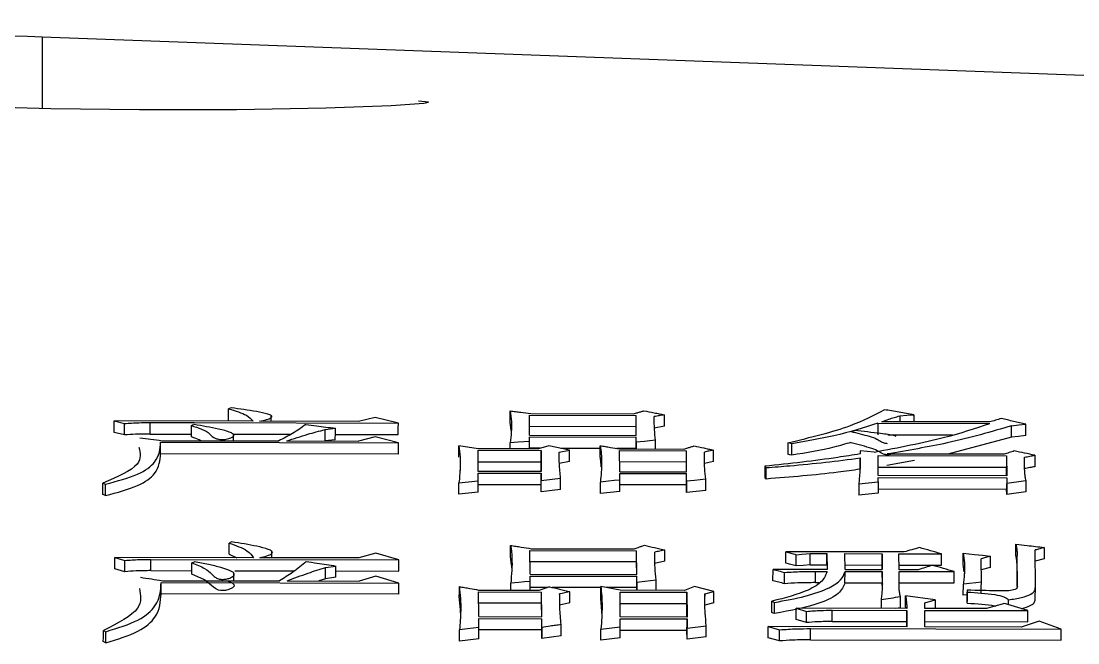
# Model space of a CAD drawing. Header units: millimetres. Extents: x 2384 to 4064, y 886 to 2074.
# Drawn here: x 2770.06 to 2778.95, y 1877.55 to 1882.78 of the extents above; entities that cross this region are included whole.
import ezdxf

# ---------------------------------------------------------------- set-up
doc = ezdxf.new("R2010")
doc.units = ezdxf.units.MM

msp = doc.modelspace()

# ---------------------------------------------------------------- linework, layer by layer
at = {"color": 7, "linetype": 'Continuous', "lineweight": 25}
for p, q in [((2770.2408, 1882.6485), (2770.2397, 1882.048)), ((2770.2408, 1882.6485), (2785.5559, 1882.0849)), ((2773.4903, 1882.099), (2773.4079, 1882.1077)), ((2771.8302, 1879.5284), (2771.8086, 1879.5207)), ((2771.8084, 1879.4242), (2771.8086, 1879.5207)), ((2772.1673, 1879.4159), (2772.1674, 1879.4635)), ((2773.0421, 1879.4484), (2772.9016, 1879.4146)), ((2773.237, 1879.4008), (2773.0421, 1879.4484)), ((2774.3401, 1879.4668), (2775.2379, 1879.4651)), ((2774.3408, 1879.2978), (2774.3401, 1879.4668)), ((2774.3508, 1879.4797), (2775.2162, 1879.4781)), ((2775.2377, 1879.3687), (2775.2379, 1879.4651)), ((2775.2386, 1879.2961), (2775.2379, 1879.4651)), ((2777.4554, 1879.461), (2777.4553, 1879.4113)), ((2777.5744, 1879.4711), (2777.5743, 1879.4111)), ((2770.8461, 1879.3221), (2770.8463, 1879.4184)), ((2770.8463, 1879.4184), (2770.933, 1879.3972)), ((2772.0146, 1879.4162), (2770.8463, 1879.4184)), ((2770.9327, 1879.3009), (2770.933, 1879.3972)), ((2771.149, 1879.3084), (2771.1493, 1879.4047)), ((2771.1493, 1879.4047), (2771.5157, 1879.404)), ((2771.4954, 1879.284), (2771.4956, 1879.3803)), ((2771.5196, 1879.404), (2773.237, 1879.4008)), ((2772.9016, 1879.4146), (2772.0687, 1879.4161)), ((2772.6207, 1879.3464), (2772.7071, 1879.3569)), ((2774.1855, 1879.3393), (2774.1774, 1879.4069)), ((2775.2377, 1879.3687), (2774.3398, 1879.3704)), ((2775.238, 1879.2961), (2775.2377, 1879.3687)), ((2775.4756, 1879.3734), (2775.3892, 1879.358)), ((2777.2717, 1879.3985), (2777.2715, 1879.3022)), ((2777.2717, 1879.3985), (2778.2129, 1879.3968)), ((2778.2129, 1879.4099), (2777.3042, 1879.4116)), ((2778.3965, 1879.2817), (2778.3968, 1879.378)), ((2770.9327, 1879.3009), (2770.8461, 1879.3221)), ((2771.149, 1879.3084), (2771.4954, 1879.3077)), ((2771.8498, 1879.2514), (2771.8499, 1879.3054)), ((2771.8506, 1879.3071), (2772.334, 1879.3062)), ((2772.6204, 1879.2501), (2772.6207, 1879.3464)), ((2772.707, 1879.3055), (2773.2368, 1879.3045)), ((2773.0428, 1879.2842), (2772.9023, 1879.2494)), ((2773.2377, 1879.2353), (2773.0428, 1879.2842)), ((2774.3408, 1879.2978), (2775.2386, 1879.2961)), ((2774.3408, 1879.2844), (2775.2387, 1879.2827)), ((2774.341, 1879.2467), (2774.3408, 1879.2844)), ((2775.2389, 1879.2396), (2775.2387, 1879.2827)), ((2777.3543, 1879.302), (2777.899, 1879.301)), ((2778.3966, 1879.2817), (2777.861, 1879.1394)), ((2771.2363, 1879.1429), (2771.2365, 1879.239)), ((2771.2365, 1879.239), (2773.2377, 1879.2353)), ((2771.2473, 1879.2525), (2772.2316, 1879.2507)), ((2772.2965, 1879.2505), (2772.9023, 1879.2494)), ((2772.7069, 1879.2606), (2772.6204, 1879.2501)), ((2773.9086, 1879.1851), (2773.7462, 1879.2099)), ((2774.417, 1879.1841), (2773.9086, 1879.1851)), ((2774.1787, 1879.1846), (2774.1788, 1879.2335)), ((2774.3409, 1879.1843), (2774.341, 1879.2467)), ((2774.431, 1879.1881), (2774.3409, 1879.1882)), ((2774.5034, 1879.2085), (2774.417, 1879.1841)), ((2774.6766, 1879.1727), (2774.5034, 1879.2085)), ((2774.5902, 1879.1565), (2774.6766, 1879.1727)), ((2774.936, 1879.1871), (2774.6038, 1879.1878)), ((2775.2385, 1879.1866), (2775.0748, 1879.1869)), ((2775.0985, 1879.1829), (2775.6393, 1879.1818)), ((2775.2385, 1879.1826), (2775.2385, 1879.1866)), ((2775.2389, 1879.2396), (2775.2387, 1879.1826)), ((2775.4009, 1879.1823), (2775.4011, 1879.2555)), ((2776.5153, 1879.2346), (2776.515, 1879.1384)), ((2776.5475, 1879.1303), (2776.5477, 1879.2264)), ((2773.2375, 1879.1392), (2771.2363, 1879.1429)), ((2773.9086, 1879.1714), (2774.4387, 1879.1704)), ((2773.9093, 1878.994), (2773.9086, 1879.1714)), ((2774.4387, 1879.1704), (2774.4394, 1878.993)), ((2775.0985, 1879.1692), (2775.661, 1879.1682)), ((2775.0992, 1878.9917), (2775.0985, 1879.1692)), ((2775.6608, 1879.0721), (2775.661, 1879.1682)), ((2775.6617, 1878.9907), (2775.661, 1879.1682)), ((2775.8125, 1879.137), (2775.8125, 1879.1569)), ((2775.8128, 1879.0711), (2775.8125, 1879.137)), ((2777.1213, 1879.1682), (2777.1214, 1879.1408)), ((2777.1213, 1879.1682), (2777.1213, 1879.1407)), ((2777.1216, 1879.1077), (2777.1214, 1879.0118)), ((2777.1219, 1879.0188), (2777.1216, 1879.1077)), ((2777.2729, 1879.1267), (2778.3547, 1879.1247)), ((2777.2736, 1878.9595), (2777.2729, 1879.1267)), ((2777.5791, 1879.0869), (2777.3483, 1879.0444)), ((2778.333, 1879.1385), (2777.3486, 1879.1403)), ((2778.3547, 1879.1247), (2778.3544, 1879.0287)), ((2778.3547, 1879.1247), (2778.3553, 1878.9575)), ((2778.5066, 1879.0078), (2778.5062, 1879.1134)), ((2773.7551, 1879.0049), (2773.7553, 1878.9985)), ((2773.9084, 1879.0754), (2774.4384, 1879.0744)), ((2774.4388, 1878.993), (2774.4384, 1879.0744)), ((2774.6764, 1879.0767), (2774.5899, 1879.0605)), ((2775.6608, 1879.0721), (2775.0983, 1879.0732)), ((2775.6611, 1878.9907), (2775.6608, 1879.0721)), ((2775.8879, 1879.0772), (2775.8123, 1879.0609)), ((2776.3214, 1879.0371), (2776.3212, 1878.9412)), ((2776.332, 1878.93), (2776.3322, 1879.0259)), ((2777.2727, 1879.0308), (2778.3544, 1879.0287)), ((2778.3547, 1878.9575), (2778.3544, 1879.0287)), ((2773.7474, 1878.898), (2773.9096, 1878.9148)), ((2773.7551, 1878.9892), (2773.7548, 1878.9858)), ((2774.4394, 1878.993), (2773.9093, 1878.994)), ((2773.9094, 1878.9799), (2774.4394, 1878.9789)), ((2773.9096, 1878.9148), (2773.9094, 1878.9799)), ((2774.4394, 1878.9789), (2774.4397, 1878.9166)), ((2774.4394, 1878.8209), (2774.4397, 1878.9166)), ((2774.4397, 1878.9166), (2774.6018, 1878.9362)), ((2775.0992, 1878.9917), (2775.6617, 1878.9907)), ((2775.0993, 1878.9777), (2775.6618, 1878.9766)), ((2775.0995, 1878.9211), (2775.0993, 1878.9777)), ((2775.662, 1878.9115), (2775.6618, 1878.9766)), ((2775.662, 1878.9115), (2775.6618, 1878.8158)), ((2775.824, 1878.8325), (2775.8242, 1878.9283)), ((2778.3553, 1878.9575), (2777.2736, 1878.9595)), ((2777.2738, 1878.9057), (2777.2736, 1878.81)), ((2777.2737, 1878.9425), (2778.3554, 1878.9405)), ((2777.2738, 1878.9057), (2777.2737, 1878.9425)), ((2778.3554, 1878.9405), (2778.3552, 1878.8448)), ((2778.3554, 1878.9405), (2778.3556, 1878.8951)), ((2778.5177, 1878.9175), (2778.5175, 1878.8218)), ((2770.7511, 1878.895), (2770.7727, 1878.8864)), ((2773.7472, 1878.8023), (2773.7474, 1878.898)), ((2773.9094, 1878.8191), (2773.7472, 1878.8023)), ((2773.9095, 1878.8841), (2774.4392, 1878.8831)), ((2774.4394, 1878.8209), (2774.4392, 1878.8831)), ((2774.6016, 1878.8405), (2774.4394, 1878.8209)), ((2774.9371, 1878.8086), (2774.9373, 1878.9043)), ((2775.0993, 1878.8254), (2774.9371, 1878.8086)), ((2775.6615, 1878.8808), (2775.0994, 1878.8819)), ((2775.6618, 1878.8158), (2775.6615, 1878.8808)), ((2775.824, 1878.8325), (2775.6618, 1878.8158)), ((2777.2737, 1878.8468), (2778.3552, 1878.8448)), ((2778.3553, 1878.7994), (2778.3552, 1878.8448)), ((2770.7725, 1878.7908), (2770.7508, 1878.7994)), ((2771.8127, 1878.2967), (2771.8129, 1878.3917)), ((2771.8345, 1878.4008), (2771.8129, 1878.3917)), ((2771.8127, 1878.2967), (2771.8785, 1878.2684)), ((2772.1716, 1878.2678), (2772.1717, 1878.3241)), ((2773.0464, 1878.3065), (2772.9059, 1878.2665)), ((2773.2413, 1878.2503), (2773.0464, 1878.3065)), ((2774.3444, 1878.3287), (2775.2422, 1878.327)), ((2774.345, 1878.1292), (2774.3444, 1878.3287)), ((2774.3551, 1878.3441), (2775.2205, 1878.3425)), ((2775.242, 1878.2321), (2775.2422, 1878.327)), ((2775.2429, 1878.1275), (2775.2422, 1878.327)), ((2776.4968, 1878.2236), (2776.497, 1878.3185)), ((2777.4922, 1878.3167), (2776.497, 1878.3185)), ((2776.5834, 1878.1988), (2776.5837, 1878.2937)), ((2776.7026, 1878.3027), (2776.8432, 1878.3025)), ((2776.8432, 1878.3025), (2776.8437, 1878.1686)), ((2776.9947, 1878.3022), (2777.3084, 1878.3016)), ((2776.9951, 1878.1683), (2776.9947, 1878.3022)), ((2777.3082, 1878.2067), (2777.3084, 1878.3016)), ((2777.3084, 1878.3016), (2777.3088, 1878.1677)), ((2777.449, 1878.3013), (2777.806, 1878.3007)), ((2777.4494, 1878.1675), (2777.449, 1878.3013)), ((2777.8057, 1878.2058), (2777.806, 1878.3007)), ((2777.9896, 1878.2116), (2777.9899, 1878.3065)), ((2778.444, 1878.1922), (2778.4442, 1878.2871)), ((2778.4451, 1878.0264), (2778.4442, 1878.2871)), ((2778.5965, 1878.0197), (2778.5955, 1878.3331)), ((2770.8504, 1878.1755), (2770.8506, 1878.2703)), ((2770.8506, 1878.2703), (2770.9372, 1878.2453)), ((2772.0189, 1878.2681), (2770.8506, 1878.2703)), ((2770.937, 1878.1505), (2770.9372, 1878.2453)), ((2771.1533, 1878.1594), (2771.1535, 1878.2542)), ((2771.1535, 1878.2542), (2773.2413, 1878.2503)), ((2771.4996, 1878.1307), (2771.4998, 1878.2255)), ((2772.9059, 1878.2665), (2772.073, 1878.268)), ((2772.6249, 1878.1859), (2772.7114, 1878.1983)), ((2774.189, 1878.2048), (2774.1817, 1878.277)), ((2775.242, 1878.2321), (2774.3442, 1878.2338)), ((2775.2423, 1878.1275), (2775.242, 1878.2321)), ((2775.4799, 1878.2378), (2775.3935, 1878.2195)), ((2776.7024, 1878.2078), (2776.843, 1878.2076)), ((2776.9945, 1878.2073), (2777.3082, 1878.2067)), ((2777.3083, 1878.1677), (2777.3082, 1878.2067)), ((2777.4488, 1878.2064), (2777.8057, 1878.2058)), ((2777.9964, 1878.1492), (2777.9896, 1878.2116)), ((2778.1421, 1878.062), (2778.1414, 1878.2598)), ((2778.6709, 1878.2595), (2778.5953, 1878.2381)), ((2770.937, 1878.1505), (2770.8504, 1878.1755)), ((2771.1533, 1878.1594), (2771.4997, 1878.1587)), ((2771.8529, 1878.0737), (2771.853, 1878.1395)), ((2771.8603, 1878.1581), (2772.3638, 1878.1571)), ((2772.6247, 1878.0912), (2772.6249, 1878.1859)), ((2772.7113, 1878.1565), (2773.2411, 1878.1555)), ((2773.047, 1878.1127), (2772.9065, 1878.0718)), ((2773.2419, 1878.0552), (2773.047, 1878.1127)), ((2774.345, 1878.1292), (2775.2429, 1878.1275)), ((2774.3451, 1878.1134), (2775.2429, 1878.1118)), ((2774.3452, 1878.0691), (2774.3451, 1878.1134)), ((2775.2431, 1878.061), (2775.2429, 1878.1118)), ((2776.3891, 1878.0747), (2776.3894, 1878.1695)), ((2776.8437, 1878.1686), (2776.3894, 1878.1695)), ((2776.4866, 1878.0494), (2776.4868, 1878.1441)), ((2776.7461, 1878.0584), (2776.7464, 1878.1531)), ((2776.7464, 1878.1531), (2776.8437, 1878.1529)), ((2776.9949, 1878.0579), (2776.9951, 1878.1526)), ((2776.9951, 1878.1683), (2777.3088, 1878.1677)), ((2776.9951, 1878.1526), (2777.3089, 1878.152)), ((2777.3089, 1878.152), (2777.3086, 1878.0573)), ((2777.3092, 1878.0476), (2777.3089, 1878.152)), ((2777.6117, 1878.1672), (2777.4494, 1878.1675)), ((2777.4495, 1878.1518), (2777.9146, 1878.1509)), ((2777.4498, 1878.0474), (2777.4495, 1878.1518)), ((2778.2169, 1878.1865), (2778.1412, 1878.165)), ((2778.4445, 1878.0252), (2778.444, 1878.1922)), ((2771.2405, 1877.9644), (2771.2407, 1878.059)), ((2771.2407, 1878.059), (2773.2419, 1878.0552)), ((2771.2515, 1878.0748), (2772.2358, 1878.073)), ((2772.3008, 1878.0729), (2772.9065, 1878.0718)), ((2772.6247, 1878.0912), (2772.5678, 1878.0724)), ((2772.7112, 1878.1035), (2772.6247, 1878.0912)), ((2774.1829, 1877.996), (2774.183, 1878.0535)), ((2774.345, 1877.9957), (2774.3452, 1878.0691)), ((2774.4905, 1878.0185), (2774.3451, 1878.0188)), ((2774.9403, 1878.0177), (2774.5313, 1878.0184)), ((2775.1027, 1877.9943), (2774.9403, 1878.0266)), ((2775.2427, 1878.0171), (2774.9854, 1878.0176)), ((2775.2428, 1877.994), (2775.2427, 1878.0171)), ((2775.2431, 1878.061), (2775.2429, 1877.994)), ((2775.4051, 1877.9937), (2775.4053, 1878.0798)), ((2775.73, 1878.0251), (2775.6435, 1877.9933)), ((2775.8923, 1877.9832), (2775.73, 1878.0251)), ((2776.7461, 1878.0584), (2776.7789, 1878.0583)), ((2776.9949, 1878.0579), (2777.3086, 1878.0573)), ((2777.3087, 1878.0351), (2777.3086, 1878.0573)), ((2777.4493, 1878.0571), (2777.9144, 1878.0562)), ((2777.9905, 1877.9518), (2777.9907, 1878.0464)), ((2778.5963, 1877.9252), (2778.5965, 1878.0197)), ((2773.2417, 1877.9607), (2771.2405, 1877.9644)), ((2773.9128, 1877.9965), (2774.4212, 1877.9955)), ((2773.9128, 1877.9805), (2774.4428, 1877.9795)), ((2773.9134, 1877.7726), (2773.9128, 1877.9805)), ((2774.4426, 1877.885), (2774.4428, 1877.9795)), ((2774.4435, 1877.7716), (2774.4428, 1877.9795)), ((2775.6435, 1877.9933), (2775.1027, 1877.9943)), ((2775.1027, 1877.9782), (2775.6652, 1877.9772)), ((2775.1033, 1877.7704), (2775.1027, 1877.9782)), ((2775.6652, 1877.9772), (2775.6658, 1877.7693)), ((2775.8167, 1877.9641), (2775.8166, 1877.9459)), ((2775.817, 1877.8612), (2775.8166, 1877.9459)), ((2775.8167, 1877.9641), (2775.8923, 1877.9832)), ((2777.7531, 1877.9153), (2777.5042, 1877.948)), ((2778.0232, 1877.9552), (2777.9905, 1877.9518)), ((2778.0233, 1877.9952), (2778.0231, 1877.9007)), ((2778.0231, 1877.8847), (2778.0233, 1877.9792)), ((2778.0233, 1877.9952), (2778.0233, 1877.9792)), ((2774.4426, 1877.885), (2773.9126, 1877.886)), ((2774.443, 1877.7716), (2774.4426, 1877.885)), ((2774.6806, 1877.8878), (2774.5941, 1877.8687)), ((2775.1025, 1877.8838), (2775.665, 1877.8827)), ((2775.6653, 1877.7693), (2775.665, 1877.8827)), ((2775.8921, 1877.8887), (2775.8165, 1877.8696)), ((2776.3791, 1877.8073), (2776.3794, 1877.9017)), ((2776.5848, 1877.7486), (2776.5851, 1877.8429)), ((2776.5851, 1877.8429), (2776.6717, 1877.8166)), ((2777.5154, 1877.8411), (2776.5851, 1877.8429)), ((2777.2988, 1877.9162), (2777.2986, 1877.8415)), ((2777.4607, 1877.8472), (2777.4229, 1877.8413)), ((2777.504, 1877.8536), (2777.5061, 1877.8411)), ((2777.6667, 1877.8896), (2777.7531, 1877.9153)), ((2777.6668, 1877.8408), (2777.6667, 1877.8896)), ((2778.186, 1877.8399), (2777.6668, 1877.8408)), ((2777.7531, 1877.9153), (2777.7529, 1877.8407)), ((2778.0231, 1877.8847), (2778.0231, 1877.9007)), ((2778.3373, 1877.8819), (2778.186, 1877.8399)), ((2778.5322, 1877.8229), (2778.3373, 1877.8819)), ((2778.3696, 1877.8721), (2778.3697, 1877.9142)), ((2773.9134, 1877.7726), (2774.4435, 1877.7716)), ((2773.9135, 1877.7562), (2774.4435, 1877.7552)), ((2773.9137, 1877.6801), (2773.9135, 1877.7562)), ((2774.4437, 1877.6825), (2774.4435, 1877.7552)), ((2775.6658, 1877.7693), (2775.1033, 1877.7704)), ((2775.1034, 1877.7539), (2775.6659, 1877.7529)), ((2775.1036, 1877.6879), (2775.1034, 1877.7539)), ((2775.6659, 1877.7529), (2775.6661, 1877.6769)), ((2775.8191, 1877.7973), (2775.8189, 1877.8003)), ((2776.6715, 1877.7223), (2776.6717, 1877.8166)), ((2776.8878, 1877.7317), (2776.888, 1877.826)), ((2776.888, 1877.826), (2777.5154, 1877.8248)), ((2777.5154, 1877.8248), (2777.5158, 1877.6867)), ((2777.6668, 1877.8245), (2778.5322, 1877.8229)), ((2777.6673, 1877.6864), (2777.6668, 1877.8245)), ((2774.4433, 1877.661), (2773.9137, 1877.662)), ((2774.4435, 1877.5884), (2774.4433, 1877.661)), ((2774.4437, 1877.6825), (2774.4435, 1877.5884)), ((2774.6057, 1877.6112), (2774.6059, 1877.7054)), ((2774.9411, 1877.5742), (2774.9414, 1877.6683)), ((2774.9414, 1877.6683), (2775.1036, 1877.6879)), ((2775.6659, 1877.5828), (2775.6661, 1877.6769)), ((2775.6661, 1877.6769), (2775.8283, 1877.6965)), ((2776.3473, 1877.5948), (2776.3475, 1877.6889)), ((2776.3475, 1877.6889), (2776.445, 1877.6621)), ((2777.5158, 1877.6867), (2776.3475, 1877.6889)), ((2776.4447, 1877.5681), (2776.445, 1877.6621)), ((2776.6715, 1877.7223), (2776.5848, 1877.7486)), ((2776.7043, 1877.5775), (2776.7046, 1877.6716)), ((2776.7046, 1877.6716), (2778.8139, 1877.6677)), ((2776.8878, 1877.7317), (2777.5152, 1877.7305)), ((2777.5153, 1877.6867), (2777.5152, 1877.7305)), ((2777.6666, 1877.7303), (2778.532, 1877.7286)), ((2778.4786, 1877.6849), (2777.6673, 1877.6864)), ((2778.6298, 1877.7342), (2778.4786, 1877.6849)), ((2778.8139, 1877.6677), (2778.6298, 1877.7342)), ((2770.7551, 1877.6561), (2770.7768, 1877.6461)), ((2773.7513, 1877.5665), (2773.7515, 1877.6605)), ((2773.9135, 1877.5861), (2773.7513, 1877.5665)), ((2774.6057, 1877.6112), (2774.4435, 1877.5884)), ((2775.1033, 1877.5938), (2774.9411, 1877.5742)), ((2775.1035, 1877.6598), (2775.6656, 1877.6587)), ((2775.6659, 1877.5828), (2775.6656, 1877.6587)), ((2775.8281, 1877.6024), (2775.6659, 1877.5828)), ((2776.4447, 1877.5681), (2776.3473, 1877.5948)), ((2776.7043, 1877.5775), (2778.8137, 1877.5736)), ((2770.7766, 1877.5521), (2770.7549, 1877.5621))]:
    msp.add_line(p, q, dxfattribs=at)
at = {"color": 7, "linetype": 'Continuous', "lineweight": 25, "flags": 128}
for points in [[(2769.0422, 1882.1134), (2768.9999, 1882.1112), (2769.0447, 1882.0969), (2769.2895, 1882.0798), (2769.7164, 1882.0617), (2770.314, 1882.046), (2771.0595, 1882.0369), (2771.8753, 1882.0387), (2772.6272, 1882.052), (2773.178, 1882.0716), (2773.4517, 1882.0902), (2773.4903, 1882.099), (2773.4903, 1882.099)], [(2774.1774, 1879.4069), (2774.1776, 1879.4609), (2774.1777, 1879.5034)], [(2775.4756, 1879.3734), (2775.4758, 1879.4274), (2775.4759, 1879.4699)], [(2777.4554, 1879.461), (2777.5149, 1879.466), (2777.5744, 1879.4711)], [(2771.4956, 1879.3803), (2771.5063, 1879.3843), (2771.5171, 1879.3882)], [(2772.7069, 1879.2606), (2772.707, 1879.3145), (2772.7071, 1879.3569)], [(2773.2368, 1879.3045), (2773.2369, 1879.3584), (2773.237, 1879.4008)], [(2778.3969, 1879.378), (2778.4564, 1879.3845), (2778.5158, 1879.3909)], [(2778.5156, 1879.2946), (2778.5157, 1879.3485), (2778.5158, 1879.3909)], [(2775.2385, 1879.1866), (2775.2386, 1879.2404), (2775.2387, 1879.2827)], [(2777.0513, 1879.3317), (2777.0532, 1879.3322), (2777.0653, 1879.3351), (2777.0774, 1879.3381)], [(2778.5156, 1879.2946), (2778.4561, 1879.2881), (2778.3967, 1879.2817)], [(2773.2375, 1879.1392), (2773.2376, 1879.193), (2773.2377, 1879.2353)], [(2773.746, 1879.1138), (2773.7461, 1879.1676), (2773.7462, 1879.2099)], [(2774.341, 1879.2467), (2774.2931, 1879.2428), (2774.2453, 1879.2389), (2774.1788, 1879.2335)], [(2774.6764, 1879.0767), (2774.6765, 1879.1305), (2774.6766, 1879.1727)], [(2774.9359, 1879.1143), (2774.936, 1879.1681), (2774.9361, 1879.2104)], [(2775.4011, 1879.2555), (2775.3541, 1879.2509), (2775.3071, 1879.2463), (2775.2389, 1879.2396)], [(2775.8879, 1879.0772), (2775.8881, 1879.1309), (2775.8882, 1879.1732)], [(2776.5477, 1879.2264), (2776.5315, 1879.2305), (2776.5153, 1879.2345)], [(2774.4384, 1879.0744), (2774.4386, 1879.1282), (2774.4387, 1879.1704)], [(2776.5475, 1879.1303), (2776.5313, 1879.1344), (2776.5151, 1879.1384)], [(2777.2403, 1879.157), (2777.1809, 1879.1626), (2777.1213, 1879.1682)], [(2778.5926, 1879.1298), (2778.5925, 1879.076), (2778.5924, 1879.0338)], [(2773.9094, 1878.8191), (2773.9095, 1878.8727), (2773.9096, 1878.9148)], [(2774.4392, 1878.8831), (2774.4393, 1878.9368), (2774.4394, 1878.9789)], [(2774.6016, 1878.8405), (2774.6017, 1878.8941), (2774.6018, 1878.9362)], [(2775.0995, 1878.9211), (2775.0525, 1878.9162), (2775.0055, 1878.9114), (2774.9373, 1878.9043)], [(2775.0993, 1878.8254), (2775.0994, 1878.879), (2775.0995, 1878.9211)], [(2775.6615, 1878.8808), (2775.6617, 1878.9345), (2775.6618, 1878.9766)], [(2775.8242, 1878.9283), (2775.7772, 1878.9234), (2775.7302, 1878.9186), (2775.662, 1878.9115)], [(2777.1116, 1878.8889), (2777.1927, 1878.8973), (2777.2738, 1878.9057)], [(2770.7508, 1878.7994), (2770.7509, 1878.8343), (2770.751, 1878.8647), (2770.7511, 1878.895)], [(2770.7725, 1878.7908), (2770.7726, 1878.8257), (2770.7727, 1878.856), (2770.7727, 1878.8864)], [(2777.1116, 1878.8889), (2777.1115, 1878.8353), (2777.1114, 1878.7932)], [(2778.3556, 1878.8951), (2778.3554, 1878.8415), (2778.3553, 1878.7994)], [(2777.2736, 1878.81), (2777.1925, 1878.8016), (2777.1114, 1878.7932)], [(2774.1817, 1878.277), (2774.1819, 1878.3302), (2774.182, 1878.372)], [(2778.4329, 1878.2874), (2778.433, 1878.3406), (2778.4331, 1878.3824)], [(2775.4799, 1878.2378), (2775.4801, 1878.291), (2775.4802, 1878.3327)], [(2776.5837, 1878.2937), (2776.6322, 1878.2974), (2776.6674, 1878.3), (2776.7026, 1878.3027)], [(2776.7024, 1878.2078), (2776.7025, 1878.261), (2776.7026, 1878.3027)], [(2776.843, 1878.2076), (2776.8431, 1878.2607), (2776.8432, 1878.3025)], [(2777.9899, 1878.3065), (2778.0844, 1878.296), (2778.1508, 1878.2887), (2778.2171, 1878.2814)], [(2778.6712, 1878.3544), (2778.671, 1878.3013), (2778.6709, 1878.2595)], [(2771.4998, 1878.2255), (2771.5053, 1878.2279), (2771.5133, 1878.2314), (2771.5214, 1878.2348)], [(2772.7112, 1878.1035), (2772.7113, 1878.1566), (2772.7114, 1878.1983)], [(2773.2411, 1878.1555), (2773.2412, 1878.2086), (2773.2413, 1878.2503)], [(2776.7024, 1878.2078), (2776.6429, 1878.2033), (2776.5834, 1878.1988)], [(2778.2171, 1878.2814), (2778.217, 1878.2282), (2778.2169, 1878.1865)], [(2771.6175, 1878.0742), (2771.8039, 1878.0712), (2771.8376, 1878.0562), (2771.8538, 1878.0427), (2771.8546, 1878.0281), (2771.8417, 1878.0139), (2771.8114, 1878.0003), (2771.784, 1877.9936), (2771.7674, 1877.9915), (2771.7533, 1877.9911), (2771.7395, 1877.9924), (2771.7241, 1877.996), (2771.7018, 1878.0056), (2771.6818, 1878.021), (2771.6071, 1878.0827), (2771.4996, 1878.1307), (2771.4996, 1878.1307)], [(2775.2427, 1878.0171), (2775.2428, 1878.0701), (2775.2429, 1878.1118)], [(2777.9144, 1878.0562), (2777.9145, 1878.1092), (2777.9146, 1878.1509)], [(2773.2417, 1877.9607), (2773.2418, 1878.0136), (2773.2419, 1878.0552)], [(2773.7502, 1877.9311), (2773.7503, 1877.984), (2773.7504, 1878.0256)], [(2774.3452, 1878.0691), (2774.2974, 1878.0645), (2774.2495, 1878.0599), (2774.183, 1878.0535)], [(2774.9401, 1877.932), (2774.9402, 1877.985), (2774.9403, 1878.0266)], [(2775.4053, 1878.0798), (2775.3583, 1878.0744), (2775.3113, 1878.0689), (2775.2431, 1878.061)], [(2778.1421, 1878.062), (2778.0945, 1878.0571), (2778.0426, 1878.0517), (2777.9907, 1878.0464)], [(2778.1418, 1877.9674), (2778.142, 1878.0204), (2778.1421, 1878.062)], [(2774.6806, 1877.8878), (2774.6807, 1877.9407), (2774.6808, 1877.9822)], [(2775.665, 1877.8827), (2775.6651, 1877.9356), (2775.6652, 1877.9772)], [(2775.8921, 1877.8887), (2775.8922, 1877.9416), (2775.8923, 1877.9832)], [(2777.4607, 1877.8472), (2777.4609, 1877.9001), (2777.461, 1877.9417)], [(2777.504, 1877.8536), (2777.5041, 1877.9065), (2777.5042, 1877.948)], [(2776.3794, 1877.9017), (2776.3902, 1877.8968), (2776.401, 1877.892)], [(2776.4008, 1877.7976), (2776.4009, 1877.832), (2776.401, 1877.862), (2776.401, 1877.892)], [(2774.4433, 1877.661), (2774.4434, 1877.7137), (2774.4435, 1877.7552)], [(2775.6656, 1877.6587), (2775.6658, 1877.7114), (2775.6659, 1877.7529)], [(2776.4008, 1877.7976), (2776.39, 1877.8025), (2776.3791, 1877.8073)], [(2777.5152, 1877.7305), (2777.5153, 1877.7833), (2777.5154, 1877.8248)], [(2778.532, 1877.7286), (2778.5321, 1877.7814), (2778.5322, 1877.8229)], [(2773.9137, 1877.6801), (2773.8667, 1877.6745), (2773.8197, 1877.6688), (2773.7515, 1877.6605)], [(2773.9135, 1877.5861), (2773.9136, 1877.6388), (2773.9137, 1877.6801)], [(2775.1033, 1877.5938), (2775.1035, 1877.6465), (2775.1036, 1877.6879)], [(2775.8281, 1877.6024), (2775.8282, 1877.6551), (2775.8283, 1877.6965)], [(2778.8137, 1877.5736), (2778.8138, 1877.6263), (2778.8139, 1877.6677)], [(2770.7549, 1877.5621), (2770.755, 1877.5964), (2770.7551, 1877.6263), (2770.7551, 1877.6561)], [(2770.7766, 1877.5521), (2770.7766, 1877.5864), (2770.7767, 1877.6162), (2770.7768, 1877.6461)]]:
    msp.add_lwpolyline(points, dxfattribs=at)
at = {"color": 7, "linetype": 'Continuous', "lineweight": 25}
for points, knots in [([(2765.2409, 1882.6823), (2765.3159, 1882.7157), (2765.4658, 1882.7826), (2766.6212, 1882.7773), (2768.2735, 1882.7224), (2769.5843, 1882.6732), (2770.2408, 1882.6485)], [0, 0, 0, 0, 0.249995, 0.49976, 0.749432, 1, 1, 1, 1]), ([(2772.0687, 1879.4161), (2772.0889, 1879.4203), (2772.1286, 1879.4287), (2772.1653, 1879.4422), (2772.1743, 1879.4541), (2772.1695, 1879.4648), (2772.1269, 1879.4811), (2772.0129, 1879.5043), (2771.9028, 1879.5188), (2771.8302, 1879.5284)], [0, 0, 0, 0, 0.1207835, 0.2379421, 0.2842431, 0.3308199, 0.4249814, 0.6208103, 1, 1, 1, 1]), ([(2771.8086, 1879.5207), (2771.8657, 1879.5035), (2771.9668, 1879.4732), (2772.0001, 1879.4335), (2772.0146, 1879.4162)], [0, 0, 0, 0, 0.5653913, 1, 1, 1, 1]), ([(2774.1777, 1879.5034), (2774.182, 1879.474), (2774.1908, 1879.4152), (2774.1883, 1879.3252), (2774.182, 1879.2641), (2774.1788, 1879.2335)], [0, 0, 0, 0, 0.33259, 0.666186, 1, 1, 1, 1]), ([(2774.1777, 1879.5034), (2774.1925, 1879.5014), (2774.2222, 1879.4973), (2774.28, 1879.4894), (2774.3228, 1879.4836), (2774.3508, 1879.4797)], [0, 0, 0, 0, 0.2574409, 0.5148817, 1, 1, 1, 1]), ([(2775.2162, 1879.4781), (2775.2272, 1879.4814), (2775.2472, 1879.4874), (2775.276, 1879.4959), (2775.2937, 1879.5012), (2775.3026, 1879.5039)], [0, 0, 0, 0, 0.382635, 0.691318, 1, 1, 1, 1]), ([(2775.3026, 1879.5039), (2775.3315, 1879.4982), (2775.3748, 1879.4897), (2775.4326, 1879.4784), (2775.4614, 1879.4727), (2775.4759, 1879.4699)], [0, 0, 0, 0, 0.4999999, 0.75, 1, 1, 1, 1]), ([(2775.4759, 1879.4699), (2775.4687, 1879.4686), (2775.4542, 1879.466), (2775.4326, 1879.4621), (2775.411, 1879.4583), (2775.3966, 1879.4557), (2775.3894, 1879.4544)], [0, 0, 0, 0, 0.2500001, 0.5000003, 0.7500004, 1, 1, 1, 1]), ([(2775.4011, 1879.2555), (2775.3976, 1879.2861), (2775.3924, 1879.332), (2775.3903, 1879.3981), (2775.3897, 1879.4337), (2775.3894, 1879.4544)], [0, 0, 0, 0, 0.455483, 0.683214, 1, 1, 1, 1]), ([(2776.5153, 1879.2346), (2776.7046, 1879.2804), (2777.0394, 1879.3616), (2777.2387, 1879.4671), (2777.3253, 1879.513)], [0, 0, 0, 0, 0.565519, 1, 1, 1, 1]), ([(2777.3042, 1879.4116), (2777.3241, 1879.4189), (2777.3576, 1879.4312), (2777.4084, 1879.4476), (2777.4398, 1879.4565), (2777.4554, 1879.461)], [0, 0, 0, 0, 0.424754, 0.712014, 1, 1, 1, 1]), ([(2777.5744, 1879.4711), (2777.5329, 1879.4781), (2777.4499, 1879.4921), (2777.3669, 1879.506), (2777.3254, 1879.513)], [0, 0, 0, 0, 0.5, 1, 1, 1, 1]), ([(2770.933, 1879.3972), (2770.9727, 1879.3997), (2771.0438, 1879.4043), (2771.117, 1879.4046), (2771.1493, 1879.4047)], [0, 0, 0, 0, 0.5588348, 1, 1, 1, 1]), ([(2771.4956, 1879.3803), (2771.525, 1879.3705), (2771.5886, 1879.3494), (2771.6583, 1879.3119), (2771.6715, 1879.2778), (2771.7238, 1879.2647), (2771.7462, 1879.2623), (2771.7695, 1879.262), (2771.7923, 1879.2646), (2771.8178, 1879.2713), (2771.8389, 1879.2815), (2771.8551, 1879.2941), (2771.8504, 1879.3078), (2771.8133, 1879.3287), (2771.6999, 1879.3572), (2771.589, 1879.3765), (2771.5179, 1879.3881), (2771.5172, 1879.3882)], [0, 0, 0, 0, 0.11781, 0.254849, 0.391031, 0.410858, 0.430655, 0.450877, 0.468612, 0.491918, 0.540011, 0.576765, 0.61394, 0.664642, 0.789466, 0.997756, 1, 1, 1, 1]), ([(2772.4582, 1879.3891), (2772.4232, 1879.3633), (2772.3735, 1879.3268), (2772.2896, 1879.2815), (2772.251, 1879.2609), (2772.2316, 1879.2507)], [0, 0, 0, 0, 0.546201, 0.773057, 1, 1, 1, 1]), ([(2772.4582, 1879.3891), (2772.4884, 1879.3852), (2772.5449, 1879.3779), (2772.6279, 1879.3671), (2772.6807, 1879.3603), (2772.7071, 1879.3569)], [0, 0, 0, 0, 0.363442, 0.681721, 1, 1, 1, 1]), ([(2777.2717, 1879.3985), (2777.1545, 1879.3616), (2776.9435, 1879.2952), (2776.6695, 1879.2476), (2776.5477, 1879.2264)], [0, 0, 0, 0, 0.555264, 1, 1, 1, 1]), ([(2777.2403, 1879.157), (2777.4471, 1879.1958), (2777.8133, 1879.2644), (2778.0917, 1879.3566), (2778.2129, 1879.3968)], [0, 0, 0, 0, 0.564995, 1, 1, 1, 1]), ([(2778.3968, 1879.378), (2778.2243, 1879.3273), (2777.9136, 1879.236), (2777.5224, 1879.1698), (2777.3485, 1879.1404)], [0, 0, 0, 0, 0.555354, 1, 1, 1, 1]), ([(2778.3101, 1879.4385), (2778.2939, 1879.4337), (2778.2615, 1879.4242), (2778.2291, 1879.4147), (2778.2129, 1879.4099)], [0, 0, 0, 0, 0.499998, 1, 1, 1, 1]), ([(2778.5158, 1879.3909), (2778.4815, 1879.3989), (2778.413, 1879.4148), (2778.3444, 1879.4306), (2778.3101, 1879.4385)], [0, 0, 0, 0, 0.5, 1, 1, 1, 1]), ([(2771.149, 1879.3084), (2771.108, 1879.3081), (2771.0347, 1879.3077), (2770.9638, 1879.303), (2770.9327, 1879.3009)], [0, 0, 0, 0, 0.561085, 1, 1, 1, 1]), ([(2771.0633, 1879.2771), (2771.094, 1879.273), (2771.1553, 1879.2648), (2771.2166, 1879.2566), (2771.2473, 1879.2525)], [0, 0, 0, 0, 0.499883, 1, 1, 1, 1]), ([(2771.5743, 1879.2519), (2771.5566, 1879.2607), (2771.5336, 1879.2721), (2771.5024, 1879.2819), (2771.4954, 1879.284)], [0, 0, 0, 0, 0.775038, 1, 1, 1, 1]), ([(2772.2965, 1879.2505), (2772.3259, 1879.26), (2772.3846, 1879.2789), (2772.4897, 1879.3117), (2772.5714, 1879.3333), (2772.6207, 1879.3464)], [0, 0, 0, 0, 0.283865, 0.567758, 1, 1, 1, 1]), ([(2774.1861, 1879.3422), (2774.1863, 1879.3336), (2774.1867, 1879.3202), (2774.1869, 1879.3238), (2774.187, 1879.3251)], [0, 0, 0, 0, 0.641471, 1, 1, 1, 1]), ([(2777.0449, 1879.3301), (2777.0969, 1879.317), (2777.1749, 1879.2973), (2777.2673, 1879.2683), (2777.294, 1879.2467), (2777.3211, 1879.2345), (2777.3399, 1879.2306), (2777.3469, 1879.2301), (2777.3501, 1879.2299)], [0, 0, 0, 0, 0.4425383, 0.6635185, 0.8576275, 0.9551438, 0.9797199, 1, 1, 1, 1]), ([(2777.4248, 1879.2885), (2777.4212, 1879.2896), (2777.387, 1879.3006), (2777.2639, 1879.3164), (2777.1491, 1879.3297), (2777.0774, 1879.3381)], [0, 0, 0, 0, 0.041499, 0.400659, 1, 1, 1, 1]), ([(2771.0542, 1879.1965), (2771.0648, 1879.1487), (2771.0885, 1879.0411), (2770.8716, 1878.9472), (2770.7511, 1878.895)], [0, 0, 0, 0, 0.4443, 1, 1, 1, 1]), ([(2770.7727, 1878.8864), (2770.8714, 1878.9126), (2771.0655, 1878.9642), (2771.2274, 1879.0917), (2771.233, 1879.1832), (2771.2365, 1879.239)], [0, 0, 0, 0, 0.287817, 0.565935, 1, 1, 1, 1]), ([(2773.7462, 1879.2099), (2773.75, 1879.1789), (2773.7577, 1879.1169), (2773.7581, 1879.0334), (2773.7531, 1878.9604), (2773.7493, 1878.9188), (2773.7474, 1878.898)], [0, 0, 0, 0, 0.304153, 0.608343, 0.804164, 1, 1, 1, 1]), ([(2774.9361, 1879.2104), (2774.9391, 1879.1873), (2774.945, 1879.141), (2774.9484, 1879.0668), (2774.9447, 1878.9881), (2774.9398, 1878.9323), (2774.9373, 1878.9043)], [0, 0, 0, 0, 0.231566, 0.463148, 0.731542, 1, 1, 1, 1]), ([(2774.9361, 1879.2104), (2774.9504, 1879.208), (2774.9789, 1879.2031), (2775.0331, 1879.194), (2775.0729, 1879.1872), (2775.0985, 1879.1829)], [0, 0, 0, 0, 0.263834, 0.527668, 1, 1, 1, 1]), ([(2775.6393, 1879.1818), (2775.6504, 1879.1853), (2775.6703, 1879.1916), (2775.6991, 1879.2006), (2775.7169, 1879.2061), (2775.7258, 1879.2089)], [0, 0, 0, 0, 0.382635, 0.691318, 1, 1, 1, 1]), ([(2775.7258, 1879.2089), (2775.7528, 1879.203), (2775.7934, 1879.1941), (2775.8476, 1879.1821), (2775.8746, 1879.1762), (2775.8882, 1879.1732)], [0, 0, 0, 0, 0.5, 0.75, 1, 1, 1, 1]), ([(2775.8882, 1879.1732), (2775.8819, 1879.1718), (2775.8692, 1879.1691), (2775.8503, 1879.1651), (2775.8314, 1879.161), (2775.8188, 1879.1583), (2775.8125, 1879.1569)], [0, 0, 0, 0, 0.25, 0.5, 0.750001, 1, 1, 1, 1]), ([(2777.0446, 1879.2381), (2776.9981, 1879.2241), (2776.8555, 1879.1812), (2776.6714, 1879.1508), (2776.5475, 1879.1303)], [0, 0, 0, 0, 0.326542, 1, 1, 1, 1]), ([(2777.3931, 1879.1403), (2777.3911, 1879.1395), (2777.384, 1879.1371), (2777.3707, 1879.1348), (2777.3559, 1879.1336), (2777.3444, 1879.1339), (2777.3315, 1879.1359), (2777.3036, 1879.1442), (2777.2812, 1879.1638), (2777.2186, 1879.1877), (2777.1381, 1879.2112), (2777.0771, 1879.2265), (2777.0454, 1879.2337), (2777.0446, 1879.2339)], [0, 0, 0, 0, 0.018755, 0.064763, 0.085004, 0.105469, 0.127666, 0.166797, 0.332651, 0.535406, 0.766765, 0.994408, 1, 1, 1, 1]), ([(2770.7725, 1878.7908), (2770.8712, 1878.817), (2771.0652, 1878.8684), (2771.2272, 1878.9958), (2771.2328, 1879.0872), (2771.2363, 1879.1429)], [0, 0, 0, 0, 0.287925, 0.56603, 1, 1, 1, 1]), ([(2774.6018, 1878.9362), (2774.5977, 1878.9775), (2774.592, 1879.0353), (2774.5908, 1879.1083), (2774.5904, 1879.1404), (2774.5902, 1879.1565)], [0, 0, 0, 0, 0.5564808, 0.7782386, 1, 1, 1, 1]), ([(2774.9449, 1879.0314), (2774.9449, 1879.0322), (2774.9446, 1879.0359), (2774.9442, 1879.0411), (2774.9436, 1879.047), (2774.9432, 1879.0514), (2774.9428, 1879.0558), (2774.9423, 1879.0603), (2774.9419, 1879.0647), (2774.9414, 1879.0691), (2774.9409, 1879.0735), (2774.9404, 1879.0779), (2774.9399, 1879.0822), (2774.9392, 1879.0881), (2774.9384, 1879.0939), (2774.9377, 1879.0998), (2774.9372, 1879.1042), (2774.9365, 1879.109), (2774.9361, 1879.1124), (2774.9359, 1879.1143)], [0, 0, 0, 0, 0.027762, 0.133883, 0.186944, 0.240005, 0.293066, 0.346127, 0.399187, 0.452248, 0.505309, 0.55837, 0.611431, 0.664491, 0.770613, 0.823674, 0.876735, 0.929795, 1, 1, 1, 1]), ([(2775.8242, 1878.9283), (2775.8205, 1878.9582), (2775.8138, 1879.0118), (2775.8118, 1879.0879), (2775.8123, 1879.1339), (2775.8125, 1879.1569)], [0, 0, 0, 0, 0.387747, 0.693846, 1, 1, 1, 1]), ([(2777.1214, 1879.1408), (2777.0594, 1879.1309), (2776.9008, 1879.1057), (2776.6351, 1879.0699), (2776.4262, 1879.048), (2776.3214, 1879.0371)], [0, 0, 0, 0, 0.242868, 0.620238, 1, 1, 1, 1]), ([(2776.3322, 1879.0259), (2776.3987, 1879.031), (2776.567, 1879.044), (2776.8334, 1879.0696), (2777.0253, 1879.095), (2777.1216, 1879.1077)], [0, 0, 0, 0, 0.245072, 0.621096, 1, 1, 1, 1]), ([(2778.4194, 1879.1657), (2778.405, 1879.1612), (2778.3762, 1879.1521), (2778.3474, 1879.143), (2778.333, 1879.1385)], [0, 0, 0, 0, 0.499998, 1, 1, 1, 1]), ([(2778.5926, 1879.1298), (2778.5638, 1879.1358), (2778.506, 1879.1478), (2778.4483, 1879.1598), (2778.4194, 1879.1657)], [0, 0, 0, 0, 0.5, 1, 1, 1, 1]), ([(2778.5062, 1879.1134), (2778.5206, 1879.1161), (2778.5494, 1879.1216), (2778.5782, 1879.1271), (2778.5926, 1879.1298)], [0, 0, 0, 0, 0.5000002, 1, 1, 1, 1]), ([(2776.3322, 1879.0259), (2776.3313, 1879.0268), (2776.3291, 1879.0291), (2776.3255, 1879.0329), (2776.3227, 1879.0357), (2776.3214, 1879.0371)], [0, 0, 0, 0, 0.25, 0.625, 1, 1, 1, 1]), ([(2777.1214, 1879.0118), (2777.0599, 1879.0035), (2776.903, 1878.9823), (2776.6401, 1878.954), (2776.4349, 1878.9381), (2776.332, 1878.93)], [0, 0, 0, 0, 0.2426822, 0.6200624, 1, 1, 1, 1]), ([(2777.1219, 1879.0188), (2777.1206, 1879.0017), (2777.1181, 1878.9716), (2777.1147, 1878.9282), (2777.1126, 1878.902), (2777.1116, 1878.8889)], [0, 0, 0, 0, 0.398779, 0.699389, 1, 1, 1, 1]), ([(2778.5924, 1879.0338), (2778.578, 1879.0311), (2778.5494, 1879.0257), (2778.5207, 1879.0203), (2778.5065, 1879.0176)], [0, 0, 0, 0, 0.503512, 1, 1, 1, 1]), ([(2778.5177, 1878.9175), (2778.5158, 1878.9274), (2778.5119, 1878.9474), (2778.5076, 1878.9775), (2778.5069, 1878.9977), (2778.5066, 1879.0078)], [0, 0, 0, 0, 0.325196, 0.662509, 1, 1, 1, 1]), ([(2776.332, 1878.93), (2776.3302, 1878.9319), (2776.3266, 1878.9356), (2776.323, 1878.9394), (2776.3212, 1878.9412)], [0, 0, 0, 0, 0.500003, 1, 1, 1, 1]), ([(2778.3556, 1878.8951), (2778.3826, 1878.8988), (2778.4367, 1878.9063), (2778.4907, 1878.9138), (2778.5177, 1878.9175)], [0, 0, 0, 0, 0.499999, 1, 1, 1, 1]), ([(2778.5175, 1878.8218), (2778.4905, 1878.8181), (2778.4364, 1878.8106), (2778.3824, 1878.8032), (2778.3553, 1878.7994)], [0, 0, 0, 0, 0.5, 1, 1, 1, 1]), ([(2771.8129, 1878.3917), (2771.8701, 1878.3714), (2771.9711, 1878.3354), (2772.0044, 1878.2885), (2772.0189, 1878.2681)], [0, 0, 0, 0, 0.5653913, 1, 1, 1, 1]), ([(2772.073, 1878.268), (2772.0931, 1878.273), (2772.1329, 1878.2829), (2772.1696, 1878.2989), (2772.1786, 1878.3129), (2772.1738, 1878.3257), (2772.1312, 1878.3449), (2772.0172, 1878.3723), (2771.9071, 1878.3895), (2771.8345, 1878.4008)], [0, 0, 0, 0, 0.120818, 0.238007, 0.284295, 0.33086, 0.424999, 0.620775, 1, 1, 1, 1]), ([(2774.182, 1878.372), (2774.1863, 1878.3372), (2774.1951, 1878.2676), (2774.1925, 1878.1614), (2774.1862, 1878.0895), (2774.183, 1878.0535)], [0, 0, 0, 0, 0.33259, 0.666186, 1, 1, 1, 1]), ([(2774.182, 1878.372), (2774.1968, 1878.3696), (2774.2266, 1878.3648), (2774.2843, 1878.3555), (2774.3271, 1878.3486), (2774.3551, 1878.3441)], [0, 0, 0, 0, 0.257441, 0.514882, 1, 1, 1, 1]), ([(2775.2205, 1878.3425), (2775.2316, 1878.3464), (2775.2515, 1878.3534), (2775.2803, 1878.3636), (2775.2981, 1878.3698), (2775.307, 1878.373)], [0, 0, 0, 0, 0.382635, 0.691318, 1, 1, 1, 1]), ([(2775.307, 1878.373), (2775.3358, 1878.3663), (2775.3791, 1878.3562), (2775.4369, 1878.3428), (2775.4657, 1878.3361), (2775.4802, 1878.3327)], [0, 0, 0, 0, 0.5, 0.75, 1, 1, 1, 1]), ([(2778.4331, 1878.3824), (2778.4352, 1878.3716), (2778.4393, 1878.3504), (2778.4426, 1878.3186), (2778.4437, 1878.2976), (2778.4442, 1878.2871)], [0, 0, 0, 0, 0.342501, 0.6712, 1, 1, 1, 1]), ([(2778.4331, 1878.3824), (2778.4644, 1878.3788), (2778.5197, 1878.3723), (2778.599, 1878.3629), (2778.6471, 1878.3573), (2778.6712, 1878.3544)], [0, 0, 0, 0, 0.394054, 0.697027, 1, 1, 1, 1]), ([(2775.4802, 1878.3327), (2775.473, 1878.3312), (2775.4586, 1878.3282), (2775.4369, 1878.3236), (2775.4153, 1878.319), (2775.4009, 1878.316), (2775.3937, 1878.3144)], [0, 0, 0, 0, 0.25, 0.5, 0.75, 1, 1, 1, 1]), ([(2775.4053, 1878.0798), (2775.4018, 1878.1158), (2775.3966, 1878.1698), (2775.3945, 1878.2478), (2775.394, 1878.2899), (2775.3937, 1878.3144)], [0, 0, 0, 0, 0.455483, 0.683214, 1, 1, 1, 1]), ([(2776.497, 1878.3185), (2776.5115, 1878.3144), (2776.5403, 1878.3061), (2776.5692, 1878.2978), (2776.5837, 1878.2937)], [0, 0, 0, 0, 0.500001, 1, 1, 1, 1]), ([(2777.6219, 1878.3533), (2777.6003, 1878.3472), (2777.5571, 1878.335), (2777.5138, 1878.3228), (2777.4922, 1878.3167)], [0, 0, 0, 0, 0.500001, 1, 1, 1, 1]), ([(2777.806, 1878.3007), (2777.7753, 1878.3095), (2777.7139, 1878.3271), (2777.6526, 1878.3446), (2777.6219, 1878.3533)], [0, 0, 0, 0, 0.5, 1, 1, 1, 1]), ([(2777.9899, 1878.3065), (2777.9941, 1878.2796), (2778.0029, 1878.2233), (2778.0011, 1878.1514), (2777.9956, 1878.0916), (2777.9923, 1878.0614), (2777.9907, 1878.0464)], [0, 0, 0, 0, 0.314792, 0.657213, 0.8286, 1, 1, 1, 1]), ([(2778.444, 1878.1922), (2778.4434, 1878.2033), (2778.4423, 1878.2248), (2778.4388, 1878.2565), (2778.4349, 1878.2771), (2778.4329, 1878.2874)], [0, 0, 0, 0, 0.346376, 0.673118, 1, 1, 1, 1]), ([(2778.6712, 1878.3544), (2778.6649, 1878.3527), (2778.6523, 1878.3491), (2778.6334, 1878.3438), (2778.6144, 1878.3384), (2778.6018, 1878.3349), (2778.5955, 1878.3331)], [0, 0, 0, 0, 0.25, 0.5, 0.75, 1, 1, 1, 1]), ([(2770.9372, 1878.2453), (2770.977, 1878.2483), (2771.0481, 1878.2537), (2771.1213, 1878.2541), (2771.1535, 1878.2542)], [0, 0, 0, 0, 0.558835, 1, 1, 1, 1]), ([(2771.4998, 1878.2255), (2771.5384, 1878.2101), (2771.6083, 1878.1822), (2771.6625, 1878.139), (2771.6858, 1878.1082), (2771.7149, 1878.093), (2771.7355, 1878.0875), (2771.7493, 1878.0856), (2771.765, 1878.0856), (2771.7866, 1878.0881), (2771.8147, 1878.095), (2771.8427, 1878.1068), (2771.8575, 1878.1227), (2771.8567, 1878.1389), (2771.8223, 1878.1618), (2771.7466, 1878.1859), (2771.639, 1878.2125), (2771.5611, 1878.2273), (2771.5214, 1878.2348)], [0, 0, 0, 0, 0.156025, 0.282024, 0.363627, 0.404873, 0.419209, 0.430586, 0.44201, 0.458322, 0.488142, 0.530961, 0.573097, 0.616787, 0.655295, 0.770211, 0.882971, 1, 1, 1, 1]), ([(2772.4625, 1878.2362), (2772.4274, 1878.2058), (2772.3778, 1878.1627), (2772.2939, 1878.1093), (2772.2552, 1878.0851), (2772.2358, 1878.073)], [0, 0, 0, 0, 0.546201, 0.773057, 1, 1, 1, 1]), ([(2772.4625, 1878.2362), (2772.4926, 1878.2316), (2772.5492, 1878.223), (2772.6322, 1878.2104), (2772.685, 1878.2023), (2772.7114, 1878.1983)], [0, 0, 0, 0, 0.363442, 0.681721, 1, 1, 1, 1]), ([(2774.1897, 1878.2089), (2774.1897, 1878.2092), (2774.1889, 1878.2181), (2774.1915, 1878.1748), (2774.191, 1878.1584), (2774.191, 1878.1563), (2774.191, 1878.1563)], [0, 0, 0, 0, 0.014335, 0.602284, 0.99678, 1, 1, 1, 1]), ([(2776.5834, 1878.1988), (2776.569, 1878.2029), (2776.5401, 1878.2112), (2776.5112, 1878.2195), (2776.4968, 1878.2236)], [0, 0, 0, 0, 0.500001, 1, 1, 1, 1]), ([(2777.7306, 1878.2045), (2777.7108, 1878.1983), (2777.6711, 1878.1859), (2777.6315, 1878.1734), (2777.6117, 1878.1672)], [0, 0, 0, 0, 0.500001, 1, 1, 1, 1]), ([(2777.9146, 1878.1509), (2777.884, 1878.1599), (2777.8226, 1878.1778), (2777.7613, 1878.1956), (2777.7306, 1878.2045)], [0, 0, 0, 0, 0.5, 1, 1, 1, 1]), ([(2778.2171, 1878.2814), (2778.2108, 1878.2796), (2778.1982, 1878.276), (2778.1793, 1878.2706), (2778.1604, 1878.2652), (2778.1478, 1878.2616), (2778.1414, 1878.2598)], [0, 0, 0, 0, 0.25, 0.5, 0.75, 1, 1, 1, 1]), ([(2771.1533, 1878.1594), (2771.1122, 1878.1591), (2771.039, 1878.1586), (2770.9681, 1878.1529), (2770.937, 1878.1505)], [0, 0, 0, 0, 0.561085, 1, 1, 1, 1]), ([(2772.3008, 1878.0729), (2772.3301, 1878.084), (2772.3888, 1878.1063), (2772.4939, 1878.1449), (2772.5756, 1878.1705), (2772.6249, 1878.1859)], [0, 0, 0, 0, 0.283865, 0.567758, 1, 1, 1, 1]), ([(2776.8437, 1878.1529), (2776.8338, 1878.1255), (2776.8138, 1878.0703), (2776.6704, 1877.9771), (2776.4905, 1877.9305), (2776.3794, 1877.9017)], [0, 0, 0, 0, 0.273464, 0.551009, 1, 1, 1, 1]), ([(2776.3894, 1878.1695), (2776.4056, 1878.1652), (2776.4381, 1878.1568), (2776.4705, 1878.1484), (2776.4868, 1878.1441)], [0, 0, 0, 0, 0.5, 1, 1, 1, 1]), ([(2776.401, 1877.892), (2776.49, 1877.9081), (2776.6656, 1877.9401), (2776.8585, 1878.0066), (2776.9706, 1878.0803), (2776.987, 1878.1286), (2776.9951, 1878.1526)], [0, 0, 0, 0, 0.289657, 0.571456, 0.787204, 1, 1, 1, 1]), ([(2776.4868, 1878.1441), (2776.5347, 1878.1472), (2776.6204, 1878.1526), (2776.7078, 1878.1529), (2776.7464, 1878.1531)], [0, 0, 0, 0, 0.5592, 1, 1, 1, 1]), ([(2777.9993, 1878.1401), (2777.9993, 1878.1403), (2777.9993, 1878.141), (2777.999, 1878.1303), (2777.9984, 1878.1223), (2777.998, 1878.1172)], [0, 0, 0, 0, 0.073887, 0.414994, 1, 1, 1, 1]), ([(2770.7768, 1877.6461), (2770.8755, 1877.6767), (2771.0696, 1877.7369), (2771.2315, 1877.886), (2771.2372, 1877.9935), (2771.2407, 1878.059)], [0, 0, 0, 0, 0.287817, 0.565935, 1, 1, 1, 1]), ([(2771.0676, 1878.1037), (2771.0982, 1878.0989), (2771.1595, 1878.0893), (2771.2208, 1878.0797), (2771.2515, 1878.0748)], [0, 0, 0, 0, 0.499883, 1, 1, 1, 1]), ([(2773.7504, 1878.0256), (2773.7539, 1877.9924), (2773.7609, 1877.9259), (2773.7627, 1877.8315), (2773.758, 1877.743), (2773.7537, 1877.688), (2773.7515, 1877.6605)], [0, 0, 0, 0, 0.277767, 0.555561, 0.777766, 1, 1, 1, 1]), ([(2773.7504, 1878.0256), (2773.7651, 1878.023), (2773.7944, 1878.0177), (2773.8485, 1878.008), (2773.8879, 1878.0009), (2773.9128, 1877.9965)], [0, 0, 0, 0, 0.27079, 0.54158, 1, 1, 1, 1]), ([(2774.4212, 1877.9955), (2774.4328, 1877.9994), (2774.4531, 1878.0061), (2774.4819, 1878.0157), (2774.499, 1878.0213), (2774.5076, 1878.0242)], [0, 0, 0, 0, 0.404836, 0.702418, 1, 1, 1, 1]), ([(2774.5076, 1878.0242), (2774.5365, 1878.0172), (2774.5798, 1878.0067), (2774.6375, 1877.9927), (2774.6664, 1877.9857), (2774.6808, 1877.9822)], [0, 0, 0, 0, 0.4999999, 0.75, 1, 1, 1, 1]), ([(2774.9403, 1878.0266), (2774.9433, 1877.9994), (2774.9492, 1877.945), (2774.9525, 1877.8581), (2774.9488, 1877.766), (2774.9439, 1877.7008), (2774.9414, 1877.6683)], [0, 0, 0, 0, 0.231675, 0.463367, 0.731652, 1, 1, 1, 1]), ([(2776.4866, 1878.0494), (2776.4703, 1878.0537), (2776.4378, 1878.0621), (2776.4054, 1878.0705), (2776.3891, 1878.0747)], [0, 0, 0, 0, 0.500001, 1, 1, 1, 1]), ([(2776.9949, 1878.0579), (2776.9825, 1878.0274), (2776.9574, 1877.9657), (2776.7603, 1877.8668), (2776.5383, 1877.8241), (2776.4008, 1877.7976)], [0, 0, 0, 0, 0.27123, 0.548484, 1, 1, 1, 1]), ([(2776.7461, 1878.0584), (2776.6971, 1878.0581), (2776.6096, 1878.0576), (2776.5241, 1878.0519), (2776.4866, 1878.0494)], [0, 0, 0, 0, 0.560746, 1, 1, 1, 1]), ([(2777.3092, 1878.0476), (2777.3088, 1878.0338), (2777.308, 1878.005), (2777.3036, 1877.9612), (2777.3004, 1877.9312), (2777.2988, 1877.9162)], [0, 0, 0, 0, 0.318395, 0.659185, 1, 1, 1, 1]), ([(2777.461, 1877.9417), (2777.4583, 1877.9536), (2777.4531, 1877.9773), (2777.4504, 1878.0126), (2777.45, 1878.0358), (2777.4498, 1878.0474)], [0, 0, 0, 0, 0.338395, 0.669103, 1, 1, 1, 1]), ([(2778.4451, 1878.0264), (2778.4442, 1878.0204), (2778.4426, 1878.0083), (2778.4039, 1877.9918), (2778.3392, 1877.9889), (2778.2133, 1877.9905), (2778.1074, 1877.9931), (2778.0233, 1877.9952)], [0, 0, 0, 0, 0.110716, 0.223974, 0.35482, 0.487804, 1, 1, 1, 1]), ([(2778.3697, 1877.9142), (2778.4079, 1877.9196), (2778.4828, 1877.9304), (2778.5606, 1877.9584), (2778.5959, 1877.9899), (2778.5963, 1878.0098), (2778.5965, 1878.0197)], [0, 0, 0, 0, 0.2915358, 0.5725288, 0.7872385, 1, 1, 1, 1]), ([(2771.0584, 1878.0091), (2771.0689, 1877.9529), (2771.0926, 1877.8266), (2770.8757, 1877.717), (2770.7551, 1877.6561)], [0, 0, 0, 0, 0.444231, 1, 1, 1, 1]), ([(2770.7766, 1877.5521), (2770.8753, 1877.5826), (2771.0693, 1877.6427), (2771.2313, 1877.7917), (2771.237, 1877.899), (2771.2405, 1877.9644)], [0, 0, 0, 0, 0.287925, 0.56603, 1, 1, 1, 1]), ([(2773.7606, 1877.8057), (2773.7604, 1877.8096), (2773.76, 1877.8186), (2773.7592, 1877.8326), (2773.7581, 1877.8476), (2773.7569, 1877.8625), (2773.7556, 1877.8774), (2773.7544, 1877.8898), (2773.7534, 1877.8998), (2773.7526, 1877.9072), (2773.7519, 1877.9149), (2773.751, 1877.9228), (2773.7505, 1877.9283), (2773.7502, 1877.9311)], [0, 0, 0, 0, 0.0944046, 0.2134344, 0.3324641, 0.4514938, 0.5705234, 0.689553, 0.7490678, 0.8085826, 0.8680974, 0.9340488, 1, 1, 1, 1]), ([(2774.6808, 1877.9822), (2774.6736, 1877.9806), (2774.6592, 1877.9775), (2774.6376, 1877.9727), (2774.616, 1877.9679), (2774.6015, 1877.9647), (2774.5943, 1877.9631)], [0, 0, 0, 0, 0.25, 0.5, 0.75, 1, 1, 1, 1]), ([(2774.6059, 1877.7054), (2774.6019, 1877.7532), (2774.5962, 1877.8204), (2774.5949, 1877.906), (2774.5945, 1877.9441), (2774.5943, 1877.9631)], [0, 0, 0, 0, 0.550969, 0.775483, 1, 1, 1, 1]), ([(2774.9494, 1877.8028), (2774.9491, 1877.8084), (2774.9485, 1877.8209), (2774.9476, 1877.835), (2774.9469, 1877.8453), (2774.9466, 1877.8504), (2774.9461, 1877.8573), (2774.9456, 1877.8641), (2774.9451, 1877.8709), (2774.9447, 1877.876), (2774.9443, 1877.8812), (2774.9439, 1877.8863), (2774.9435, 1877.8914), (2774.9431, 1877.8965), (2774.9426, 1877.9016), (2774.9422, 1877.9067), (2774.9418, 1877.9118), (2774.9414, 1877.9169), (2774.9408, 1877.9236), (2774.9403, 1877.9287), (2774.9401, 1877.932)], [0, 0, 0, 0, 0.128632, 0.287252, 0.326907, 0.366562, 0.406217, 0.485527, 0.525181, 0.564836, 0.604491, 0.644146, 0.683801, 0.723456, 0.763111, 0.802766, 0.842421, 0.882075, 0.92173, 1, 1, 1, 1]), ([(2775.8283, 1877.6965), (2775.8246, 1877.7318), (2775.8179, 1877.7946), (2775.8159, 1877.8837), (2775.8164, 1877.9373), (2775.8167, 1877.9641)], [0, 0, 0, 0, 0.392032, 0.69599, 1, 1, 1, 1]), ([(2777.2988, 1877.9162), (2777.3258, 1877.9204), (2777.3799, 1877.9289), (2777.4339, 1877.9374), (2777.461, 1877.9417)], [0, 0, 0, 0, 0.5000008, 1, 1, 1, 1]), ([(2777.5042, 1877.948), (2777.5063, 1877.9368), (2777.5105, 1877.9135), (2777.5138, 1877.8778), (2777.5148, 1877.8534), (2777.5154, 1877.8411)], [0, 0, 0, 0, 0.3172732, 0.6585793, 1, 1, 1, 1]), ([(2778.0233, 1877.9792), (2778.1024, 1877.9743), (2778.2116, 1877.9675), (2778.3377, 1877.9424), (2778.3592, 1877.9234), (2778.3697, 1877.9142)], [0, 0, 0, 0, 0.573316, 0.79235, 1, 1, 1, 1]), ([(2778.0231, 1877.8847), (2778.1062, 1877.8815), (2778.1927, 1877.8781), (2778.2606, 1877.8619), (2778.2633, 1877.8613)], [0, 0, 0, 0, 0.9611, 1, 1, 1, 1]), ([(2778.4797, 1877.8388), (2778.5092, 1877.8477), (2778.5613, 1877.8635), (2778.5955, 1877.8955), (2778.596, 1877.9153), (2778.5963, 1877.9252)], [0, 0, 0, 0, 0.395287, 0.699044, 1, 1, 1, 1]), ([(2776.6717, 1877.8166), (2776.7114, 1877.8198), (2776.7826, 1877.8255), (2776.8557, 1877.8258), (2776.888, 1877.826)], [0, 0, 0, 0, 0.558835, 1, 1, 1, 1]), ([(2774.6059, 1877.7054), (2774.5906, 1877.7032), (2774.5599, 1877.6989), (2774.5058, 1877.6912), (2774.4671, 1877.6858), (2774.4437, 1877.6825)], [0, 0, 0, 0, 0.283865, 0.567729, 1, 1, 1, 1]), ([(2776.445, 1877.6621), (2776.4929, 1877.6653), (2776.5786, 1877.6711), (2776.666, 1877.6715), (2776.7046, 1877.6716)], [0, 0, 0, 0, 0.5592, 1, 1, 1, 1]), ([(2776.8878, 1877.7317), (2776.8467, 1877.7314), (2776.7735, 1877.7308), (2776.7026, 1877.7249), (2776.6715, 1877.7223)], [0, 0, 0, 0, 0.561086, 1, 1, 1, 1]), ([(2776.7043, 1877.5775), (2776.6553, 1877.5772), (2776.5678, 1877.5767), (2776.4823, 1877.5707), (2776.4447, 1877.5681)], [0, 0, 0, 0, 0.560746, 1, 1, 1, 1])]:
    msp.add_open_spline(points, degree=3, knots=knots, dxfattribs=at)

doc.saveas('drawing.dxf')
